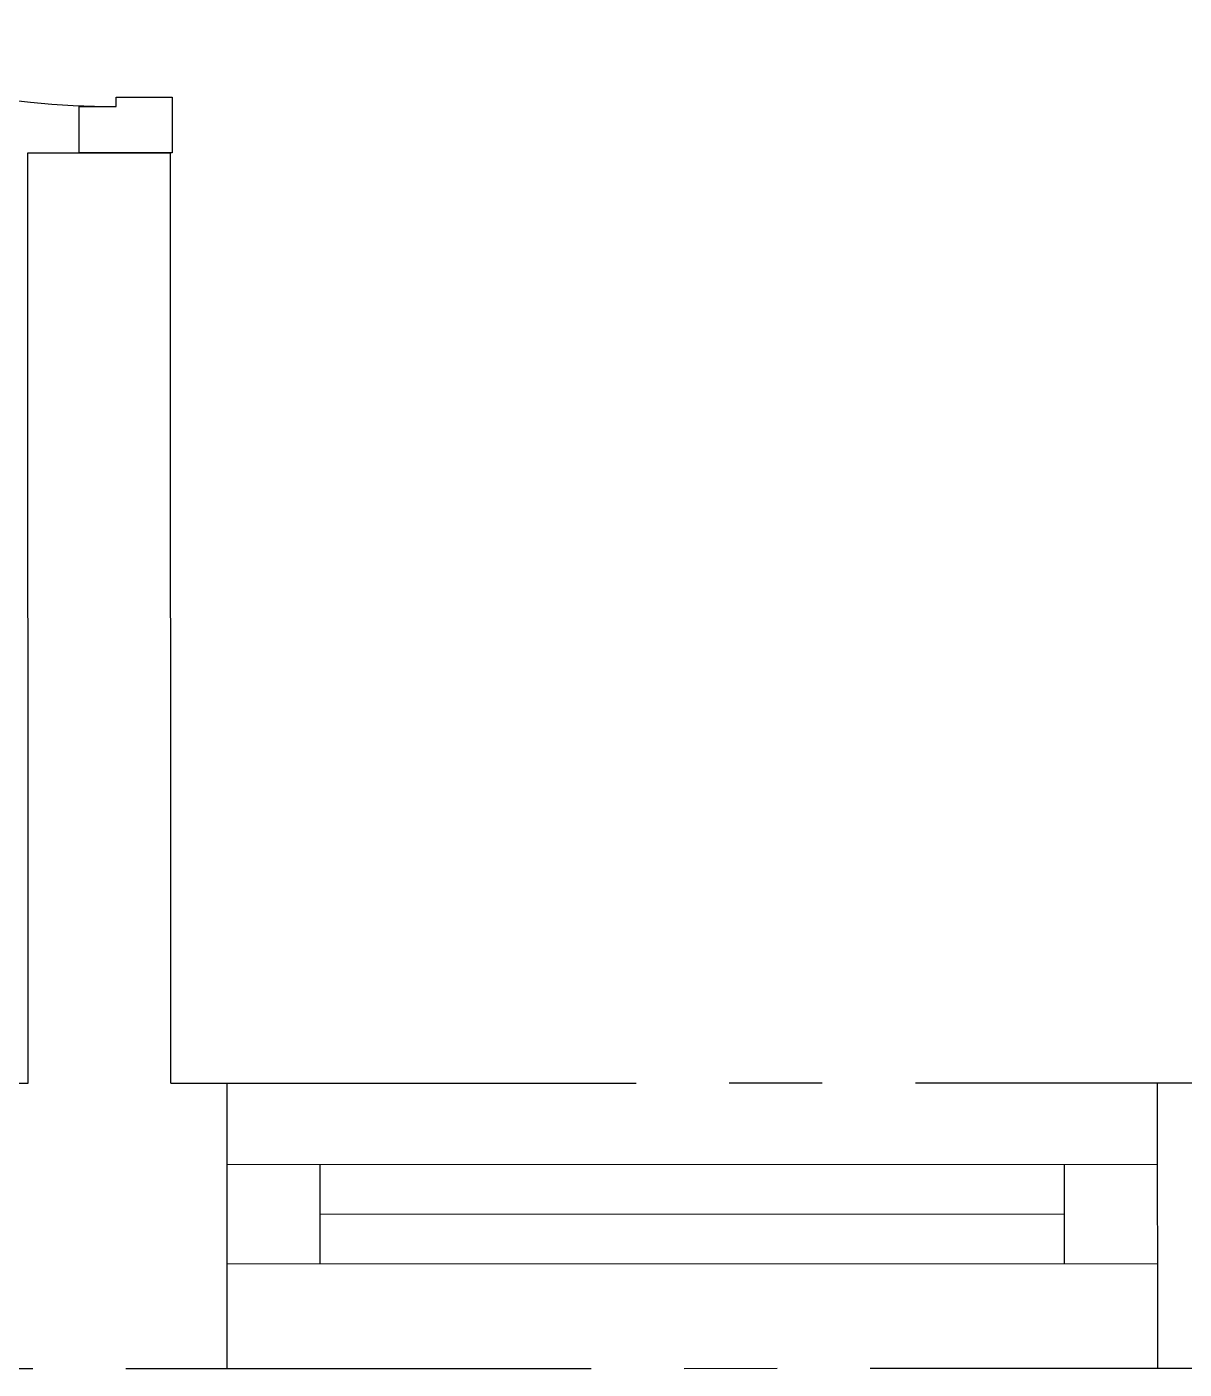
# Model space of a CAD drawing. Extents: x -437689 to -407696, y -55787 to -37037.
# Drawn here: x -424372 to -423906, y -41365 to -40824 of the extents above; entities that cross this region are included whole.
import ezdxf

# ---------------------------------------------------------------- set-up
doc = ezdxf.new("R2010")
doc.units = 0
doc.header["$LTSCALE"] = 150
doc.header["$MEASUREMENT"] = 0
doc.linetypes.add('CENTER', pattern=[2, 1.25, -0.25, 0.25, -0.25])
doc.linetypes.add('HIDDEN', pattern=[9.525, 6.35, -3.175])
for name, color, linetype in [('DOOR', 31, 'CONTINUOUS'), ('VENT', 8, 'HIDDEN'), ('WALL', 7, 'CONTINUOUS'), ('WIN-1', 56, 'CONTINUOUS')]:
    doc.layers.add(name, color=color, linetype=linetype)

msp = doc.modelspace()

# ---------------------------------------------------------------- linework, layer by layer
at = {"layer": 'DOOR', "color": 8}
for p, q in [((-424335.94, -40852.07), (-424313.44, -40852.06)), ((-424335.94, -40855.82), (-424335.94, -40852.07)), ((-424313.44, -40852.06), (-424313.43, -40874.56)), ((-424350.94, -40855.83), (-424335.94, -40855.82)), ((-424350.93, -40874.58), (-424350.94, -40855.83)), ((-424313.43, -40874.56), (-424350.93, -40874.58))]:
    msp.add_line(p, q, dxfattribs=at)
msp.add_arc((-424336.07, -40518.32), 337.5, 180.0226, 270.0226, dxfattribs=at)
at = {"layer": 'VENT'}
for p, q in [((-424253.86, -41282.36), (-424253.85, -41322.36)), ((-423953.86, -41282.25), (-423953.85, -41322.25)), ((-423953.85, -41302.25), (-424253.85, -41302.36))]:
    msp.add_line(p, q, dxfattribs=at)
at = {"layer": 'WALL'}
msp.add_line((-424371.52, -40874.5), (-424314.02, -40874.48), dxfattribs=at)
at = {"layer": 'WALL', "linetype": 'CONTINUOUS'}
for p, q in [((-424371.37, -41249.5), (-424371.52, -40874.5)), ((-424313.87, -41249.48), (-424314.02, -40874.48))]:
    msp.add_line(p, q, dxfattribs=at)
at = {"layer": 'WALL', "linetype": 'CENTER'}
for p, q in [((-424313.87, -41249.48), (-423893.87, -41249.31)), ((-424932.12, -41249.72), (-424371.37, -41249.5)), ((-424932.08, -41364.72), (-423286.33, -41364.07))]:
    msp.add_line(p, q, dxfattribs=at)
at = {"layer": 'WALL', "linetype": 'CONTINUOUS', "ltscale": 900}
for p, q in [((-424291.37, -41249.47), (-424291.33, -41364.47)), ((-423916.37, -41249.32), (-423916.33, -41364.32)), ((-423916.37, -41249.32), (-423916.33, -41364.32))]:
    msp.add_line(p, q, dxfattribs=at)
at = {"layer": 'WIN-1'}
for p, q in [((-423916.36, -41282.23), (-424291.36, -41282.38)), ((-423916.35, -41322.23), (-424291.35, -41322.38))]:
    msp.add_line(p, q, dxfattribs=at)

doc.saveas('drawing.dxf')
